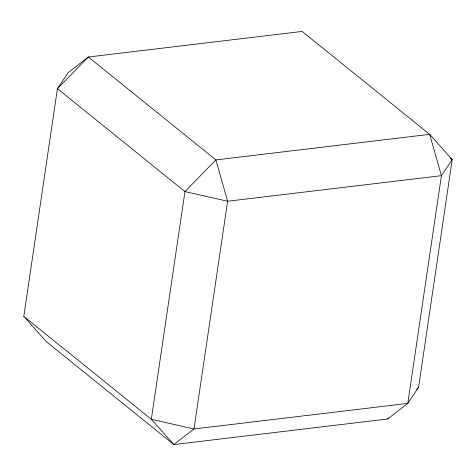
<?xml version="1.0" encoding="UTF-8"?>
<svg xmlns="http://www.w3.org/2000/svg" width="476" height="476" viewBox="0 0 476 476"><rect width="100%" height="100%" fill="white"/><g stroke="black" fill="none" stroke-linecap="round" stroke-linejoin="round"><path stroke-width="0.71" d="M23.8 316.385L57.429 88.667L68.211 72.602L88.358 57.001L302.147 31.434L429.679 134.345L452.2 159.615L418.571 387.333L407.789 403.398L387.642 418.999L173.853 444.566L46.321 341.655L23.8 316.385L151.332 419.296L173.853 444.566L193.994 428.965L407.789 403.398L441.419 175.674L429.679 134.345L215.884 159.912L184.956 191.578L151.332 419.296L193.994 428.965L227.623 201.247L215.884 159.912L88.358 57.001L57.429 88.667L184.956 191.578L227.623 201.247L441.419 175.674L452.2 159.615L450.469 158.216M387.642 418.999L388.678 417.94M416.512 389.445L418.571 387.333"/></g></svg>
